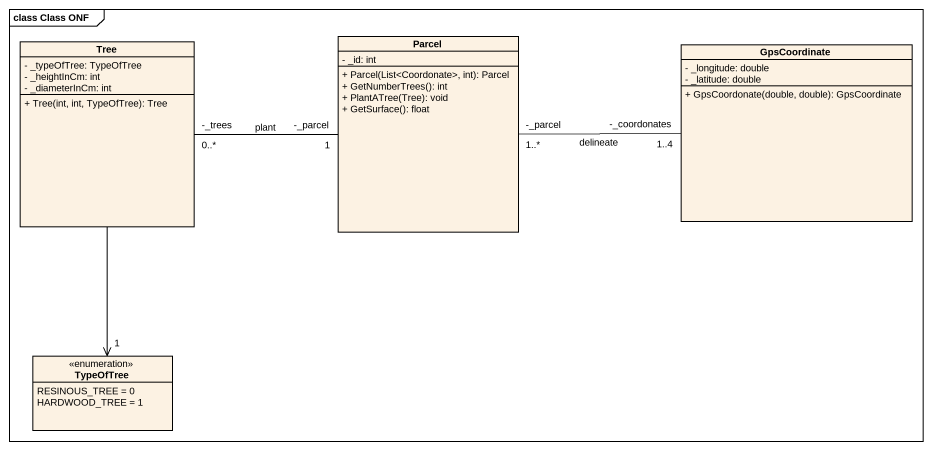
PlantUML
@startuml
mainframe class Class ONF
hide circle
hide empty members
skinparam classAttributeIconSize 0
class Tree {
  - _typeOfTree: TypeOfTree
  - _heightInCm: int
  - _diameterInCm: int
  + Tree(int, int, TypeOfTree): Tree
}
class Parcel {
  - _id: int
  + Parcel(List<Coordonate>, int): Parcel
  + GetNumberTrees(): int
  + PlantATree(Tree): void
  + GetSurface(): float
}
class GpsCoordinate {
  - _longitude: double
  - _latitude: double
  + GpsCoordonate(double, double): GpsCoordinate
}
enum TypeOfTree {
  RESINOUS_TREE = 0
  HARDWOOD_TREE = 1
}
Tree "-_trees\n0..*" -right- "-_parcel\n1" Parcel : plant
Parcel "-_parcel\n1..*" -right- "-_coordonates\n1..4" GpsCoordinate : delineate
TypeOfTree "1" <-up- Tree
@enduml
